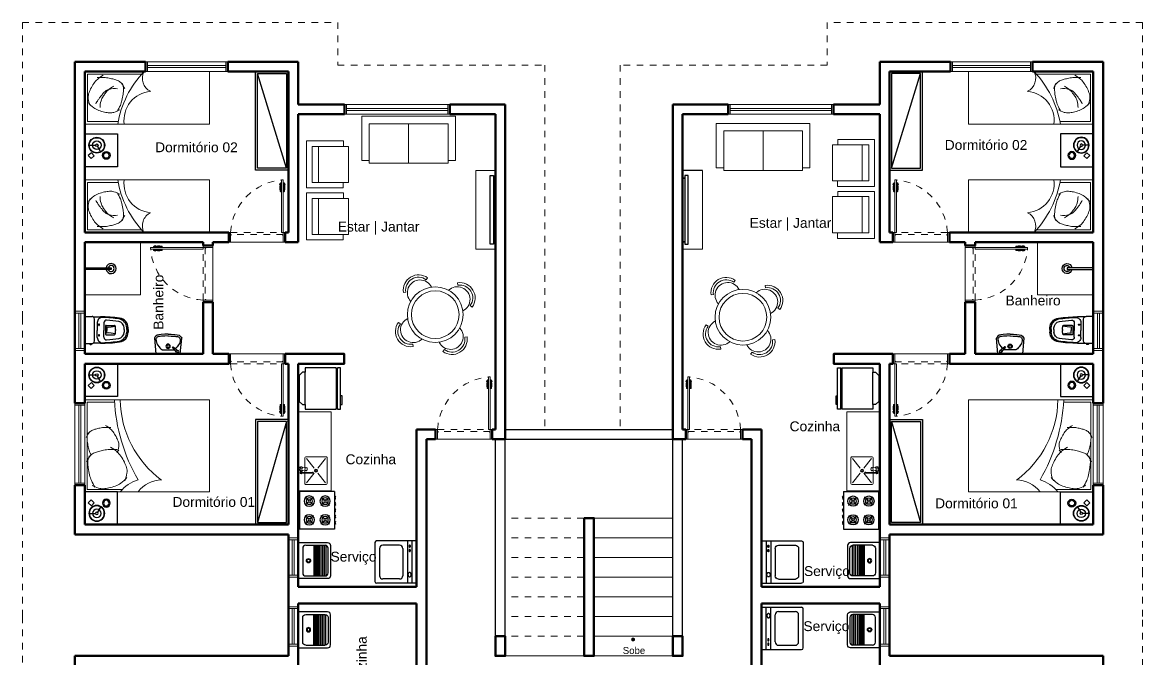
# Model space of a CAD drawing. Header units: inches. Extents: x 179598 to 179981, y 9195975 to 9196075.
# Drawn here: x 179743.31 to 179760.36, y 9196031.89 to 9196041.58 of the extents above; entities that cross this region are included whole.
import ezdxf

# ---------------------------------------------------------------- set-up
doc = ezdxf.new("R2010")
doc.units = ezdxf.units.IN
doc.header["$LTSCALE"] = 0.05
doc.header["$MEASUREMENT"] = 0
for name, pattern in [('CONTINU', [0]), ('DASHED2', [0.375, 0.25, -0.125]), ('HIDDEN', [0.375, 0.25, -0.125]), ('HIDDEN2', [0.1875, 0.125, -0.0625])]:
    doc.linetypes.add(name, pattern=pattern)
for name, color, linetype, lineweight in [('ESQUADRIA', 7, 'Continuous', 5), ('HACHURA', 7, 'Continuous', 0), ('PAREDE', 7, 'Continuous', 50), ('PISO', 7, 'Continuous', 5), ('PROJEÇÃO', 7, 'DASHED2', 0)]:
    doc.layers.add(name, color=color, linetype=linetype, lineweight=lineweight)
for name, color, linetype in [('LAYOUT', 7, 'CONTINU'), ('LAYOUT_A. MOLHADAS', 7, 'Continuous'), ('TEXTO', 250, 'Continuous')]:
    doc.layers.add(name, color=color, linetype=linetype)
doc.styles.add('R_60_1-100', font='swissl.ttf', dxfattribs={"height": 0.15})

# ---------------------------------------------------------------- blocks, each defined once
blk = doc.blocks.new('PORTA80_PB')
at = {"layer": 'ESQUADRIA'}
for p, q in [((0.004, 0.896), (0, 0.876)), ((0.008, 0.876), (0, 0.876)), ((0.011, 0.896), (0.004, 0.896)), ((0.02, 0.906), (0.013, 0.906)), ((0.02, 0.906), (0.02, 0.776)), ((0.03, 0.896), (0.02, 0.896)), ((0.03, 0.876), (0.02, 0.876)), ((0.055, 0.896), (0.065, 0.896)), ((0.055, 0.876), (0.065, 0.876)), ((0.065, 0.906), (0.065, 0.776)), ((0.065, 0.906), (0.073, 0.906)), ((0.074, 0.896), (0.081, 0.896)), ((0.077, 0.876), (0.085, 0.876)), ((0.081, 0.896), (0.085, 0.876)), ((0.83, 0), (0.03, 0))]:
    blk.add_line(p, q, dxfattribs=at)
for points in [[(0.03, 0.15), (0.055, 0.15), (0.055, 0.95), (0.03, 0.95)], [(0, 0), (0.03, 0), (0.03, 0.15), (0, 0.15)], [(0.04, 0.11), (0.03, 0.11), (0.03, 0.12), (0.04, 0.12)], [(0.82, 0.12), (0.83, 0.12), (0.83, 0.11), (0.82, 0.11)], [(0.83, 0), (0.86, 0), (0.86, 0.15), (0.83, 0.15)]]:
    blk.add_lwpolyline(points, close=True, dxfattribs=at)
at = {"layer": 'ESQUADRIA', "linetype": 'HIDDEN2'}
blk.add_lwpolyline([(0.03, 0.12), (0.83, 0.12), (0.83, 0.15), (0.03, 0.15)], close=True, dxfattribs=at)
at = {"layer": 'ESQUADRIA'}
for centre, radius, start, end in [((0.433, 0.826), 0.428, 169.2602, 186.6551), ((-0.348, 0.826), 0.428, 353.3449, 10.7398), ((0.014, 0.777), 0.00614, 187.1872, 352.0859), ((0.071, 0.777), 0.00614, 187.9141, 352.8128)]:
    blk.add_arc(centre, radius, start, end, dxfattribs=at)
at = {"layer": 'ESQUADRIA', "linetype": 'HIDDEN', "ltscale": 0.4}
blk.add_arc((-0.015, 0.105), 0.847, 3.0716, 86.9284, dxfattribs=at)
blk = doc.blocks.new('A$C44EB09CF')
at = {"layer": 'ESQUADRIA'}
for points in [[(0, 0), (0.03, 0), (0.03, 0.15), (0, 0.15)], [(0.57, 0), (0.03, 0), (0.03, 0.15), (0.57, 0.15)], [(0.03, 0.058), (0.57, 0.058), (0.57, 0.088), (0.03, 0.088)], [(0.57, 0), (0.6, 0), (0.6, 0.15), (0.57, 0.15)]]:
    blk.add_lwpolyline(points, close=True, dxfattribs=at)
blk = doc.blocks.new('maquina_lavar')
at = {"layer": 'LAYOUT_A. MOLHADAS'}
for p, q in [((0, 0.297), (0, -0.297)), ((0.635, 0.323), (0.025, 0.323)), ((0.07, 0.207), (0.07, -0.208)), ((0.375, 0.257), (0.12, 0.257)), ((0.425, 0.207), (0.425, -0.208)), ((0.495, 0.323), (0.495, -0.323)), ((0.565, 0.323), (0.565, -0.323)), ((0.635, 0.323), (0.635, -0.323)), ((0.635, -0.323), (0.025, -0.323)), ((0.375, -0.258), (0.12, -0.258))]:
    blk.add_line(p, q, dxfattribs=at)
for points in [[(0.531, 0.258, 0.158104), (0.528, 0.256, 0.106506), (0.524, 0.253, 0.071806), (0.522, 0.247, 0.05817), (0.521, 0.241, 0.05817), (0.522, 0.234, 0.071806), (0.524, 0.229, 0.106506), (0.528, 0.225, 0.158104), (0.531, 0.224, 0.158104), (0.534, 0.225, 0.106506), (0.538, 0.229, 0.071806), (0.54, 0.234, 0.05817), (0.541, 0.241, 0.05817), (0.54, 0.247, 0.071806), (0.538, 0.253, 0.106506), (0.534, 0.256, 0.158104)], [(0.531, 0.192, 0.158104), (0.528, 0.191, 0.106506), (0.524, 0.187, 0.071806), (0.522, 0.182, 0.05817), (0.521, 0.175, 0.05817), (0.522, 0.168, 0.071806), (0.524, 0.163, 0.106506), (0.528, 0.159, 0.158104), (0.531, 0.158, 0.158104), (0.534, 0.159, 0.106506), (0.538, 0.163, 0.071806), (0.54, 0.168, 0.05817), (0.541, 0.175, 0.05817), (0.54, 0.182, 0.071806), (0.538, 0.187, 0.106506), (0.534, 0.191, 0.158104)], [(0.529, -0.159, 0.132138), (0.52, -0.161, 0.106661), (0.512, -0.169, 0.083339), (0.506, -0.179, 0.072039), (0.504, -0.193, 0.072039), (0.506, -0.206, 0.083339), (0.512, -0.217, 0.106661), (0.52, -0.224, 0.132138), (0.529, -0.227, 0.132138), (0.538, -0.224, 0.106661), (0.546, -0.217, 0.083339), (0.551, -0.206, 0.072039), (0.553, -0.193, 0.072039), (0.551, -0.179, 0.083339), (0.546, -0.169, 0.106661), (0.538, -0.161, 0.132138)]]:
    blk.add_lwpolyline(points, format="xyb", close=True, dxfattribs=at)
for centre, radius, start, end in [((0.025, 0.297), 0.025, 90, 180), ((0.12, 0.207), 0.05, 90, 180), ((0.375, 0.207), 0.05, 0, 90), ((0.025, -0.297), 0.025, 180, 270), ((0.12, -0.208), 0.05, 180, 270), ((0.375, -0.208), 0.05, 270, 0)]:
    blk.add_arc(centre, radius, start, end, dxfattribs=at)
blk = doc.blocks.new('A$C12630BB8')
for p, q in [((0.041, 0.112), (0.041, 0.41)), ((0.464, 0.455), (0.086, 0.455)), ((0.509, 0.112), (0.509, 0.41)), ((0.086, 0.067), (0.464, 0.067))]:
    blk.add_line(p, q)
blk.add_lwpolyline([(0, 0), (0, 0.446, -0.414214), (0.045, 0.49), (0.505, 0.49, -0.414214), (0.55, 0.446), (0.55, 0)], format="xyb", close=True)
for points in [[(0.041, 0.394), (0.509, 0.394)], [(0.041, 0.367), (0.509, 0.367)], [(0.042, 0.42), (0.508, 0.42)], [(0.041, 0.341), (0.509, 0.341)], [(0.041, 0.315), (0.509, 0.315)], [(0.041, 0.301), (0.509, 0.301)], [(0.041, 0.288), (0.509, 0.288)], [(0.041, 0.275), (0.509, 0.275)], [(0.041, 0.262), (0.509, 0.262)], [(0.041, 0.248), (0.509, 0.248)], [(0.041, 0.235), (0.509, 0.235)]]:
    blk.add_lwpolyline(points)
for radius in [0.0325, 0.0226]:
    blk.add_circle((0.277, 0.155), radius)
for centre, start, end in [((0.086, 0.41), 90, 180), ((0.464, 0.41), 0, 90), ((0.086, 0.112), 180, 270), ((0.464, 0.112), 270, 0)]:
    blk.add_arc(centre, 0.0446, start, end)
blk = doc.blocks.new('A$C7E1C57F4')
at = {"layer": 'LAYOUT_A. MOLHADAS'}
for p, q in [((0.067, 0.562), (0, 0.562)), ((0, 0.562), (0, 0.09)), ((0.117, 0.652), (0.067, 0.602)), ((0.067, 0.602), (0.067, 0.562)), ((0.067, 0.562), (0.562, 0.562)), ((0.512, 0.652), (0.117, 0.652)), ((0.562, 0.602), (0.512, 0.652)), ((0.562, 0.562), (0.562, 0.602)), ((0.63, 0.562), (0.562, 0.562)), ((0.63, 0.09), (0.63, 0.562)), ((0, 0.09), (0.01, 0.09)), ((0.01, 0.07), (0, 0.07)), ((0, 0.07), (0, 0.022)), ((0, 0.022), (0.067, 0.022)), ((0.62, 0.09), (0.01, 0.09)), ((0.01, 0.09), (0.01, 0.07)), ((0.01, 0.07), (0.62, 0.07)), ((0.067, 0.022), (0.202, 0.022)), ((0.067, 0.022), (0.067, 0)), ((0.202, 0), (0.202, 0.022)), ((0.202, 0.022), (0.63, 0.022)), ((0.62, 0.07), (0.62, 0.09)), ((0.62, 0.09), (0.63, 0.09)), ((0.63, 0.07), (0.62, 0.07)), ((0.63, 0.022), (0.63, 0.07)), ((0.067, 0), (0.202, 0))]:
    blk.add_line(p, q, dxfattribs=at)
blk = doc.blocks.new('A$C4DAD441B')
at = {"layer": 'LAYOUT_A. MOLHADAS', "lineweight": 0}
for p, q in [((0, 0.408), (0, 0.017)), ((0.323, 0.425), (0.017, 0.425)), ((0.142, 0.249), (0.025, 0.4)), ((0.314, 0.4), (0.198, 0.249)), ((0.34, 0.249), (0.34, 0.408)), ((0.142, 0.176), (0.026, 0.026)), ((0.315, 0.026), (0.198, 0.176)), ((0.22, 0.249), (0.226, 0.249)), ((0.22, 0.239), (0.226, 0.239)), ((0.226, 0.249), (0.384, 0.249)), ((0.384, 0.239), (0.226, 0.239)), ((0.32, 0.214), (0.369, 0.21)), ((0.34, 0.213), (0.34, 0.239)), ((0.375, 0.209), (0.369, 0.21)), ((0.375, 0.209), (0.379, 0.208)), ((0.379, 0.171), (0.375, 0.169)), ((0.379, 0.208), (0.382, 0.203)), ((0.382, 0.175), (0.379, 0.171)), ((0.389, 0.173), (0.38, 0.173)), ((0.382, 0.203), (0.384, 0.197)), ((0.384, 0.181), (0.382, 0.175)), ((0.397, 0.249), (0.384, 0.249)), ((0.397, 0.239), (0.384, 0.239)), ((0.384, 0.197), (0.385, 0.189)), ((0.385, 0.189), (0.384, 0.181)), ((0.388, 0.223), (0.388, 0.233)), ((0.388, 0.216), (0.388, 0.223)), ((0.408, 0.235), (0.408, 0.223)), ((0.408, 0.223), (0.408, 0.205)), ((0.017, 0), (0.323, 0)), ((0.369, 0.169), (0.32, 0.164)), ((0.34, 0.017), (0.34, 0.166)), ((0.375, 0.169), (0.369, 0.169))]:
    blk.add_line(p, q, dxfattribs=at)
for radius in [0.0226, 0.0138]:
    blk.add_circle((0.17, 0.213), radius, dxfattribs=at)
for centre, radius, start, end in [((0.017, 0.408), 0.017, 90.0067, 180.0067), ((0.323, 0.408), 0.017, 0.0067, 90.0067), ((0.22, 0.244), 0.00738, 42.6626, 317.3508), ((0.22, 0.244), 0.005, 90.0003, 270.0132), ((0.342, 0.189), 0.039, 155.088, 204.9254), ((0.32, 0.199), 0.015, 89.8495, 153.0039), ((0.32, 0.18), 0.0153, 205.4951, 268.5266), ((0.32, 0.198), 0.0164, 29.8647, 88.6279), ((0.319, 0.181), 0.0173, 283.1322, 329.3413), ((0.303, 0.19), 0.035, 331.0895, 27.8828), ((0.397, 0.189), 0.0349, 105.5441, 144.0055), ((0.397, 0.189), 0.0349, 216.1772, 72.2635), ((0.378, 0.216), 0.01, 282.8352, 0.0067), ((0.397, 0.244), 0.0145, 317.2061, 159.8457), ((0.397, 0.244), 0.0145, 200.1677, 229.8474), ((0.397, 0.244), 0.0145, 229.8474, 317.2061), ((0.397, 0.189), 0.0189, 242.7435, 55.7443), ((0.397, 0.244), 0.005, 270.0105, 90.003), ((0.017, 0.017), 0.017, 180.0067, 270.0067), ((0.323, 0.017), 0.017, 270.0067, 0.0067)]:
    blk.add_arc(centre, radius, start, end, dxfattribs=at)
blk = doc.blocks.new('A$C4ABB454C')
at = {"layer": 'LAYOUT_A. MOLHADAS', "lineweight": 0}
blk.add_lwpolyline([(0.55, 1.2), (0.05, 1.2), (0.05, 0), (0.55, 0)], close=True, dxfattribs=at)
at = {"layer": 'PISO', "color": 1}
blk.add_blockref('A$C4DAD441B', (0.111, 0.682), dxfattribs=at)
blk = doc.blocks.new('A$C73877B83')
at = {"layer": 'LAYOUT'}
for p, q in [((0.275, 0.243), (0.187, 0.192)), ((0.171, 0.063), (0.171, 0.165))]:
    blk.add_line(p, q, dxfattribs=at)
for points in [[(0.5, 0), (0, 0), (0, 0.5), (0.5, 0.5)], [(0.286, 0.1), (0.33, 0.053), (0.375, 0.096), (0.331, 0.143)]]:
    blk.add_lwpolyline(points, close=True, dxfattribs=at)
for centre, radius in [((0.327, 0.327), 0.059), ((0.327, 0.327), 0.043), ((0.171, 0.183), 0.12), ((0.171, 0.183), 0.114), ((0.171, 0.183), 0.0646), ((0.171, 0.183), 0.0184)]:
    blk.add_circle(centre, radius, dxfattribs=at)
blk = doc.blocks.new('A$C39A72CA2')
at = {"layer": 'ESQUADRIA'}
for points in [[(0, 0), (0.03, 0), (0.03, 0.15), (0, 0.15)], [(1.22, 0), (0.03, 0), (0.03, 0.15), (1.22, 0.15)], [(0.03, 0.058), (1.22, 0.058), (1.22, 0.088), (0.03, 0.088)], [(1.22, 0), (1.25, 0), (1.25, 0.15), (1.22, 0.15)]]:
    blk.add_lwpolyline(points, close=True, dxfattribs=at)
blk = doc.blocks.new('A$C786F5E89')
at = {"layer": 'LAYOUT', "lineweight": 20}
for p, q in [((0.04, 1.86), (0.04, 1.032)), ((0.76, 1.86), (0.04, 1.86)), ((0.76, 1.393), (0.76, 1.86))]:
    blk.add_line(p, q, dxfattribs=at)
blk.add_lwpolyline([(0.8, 1.9), (0, 1.9), (0, 0), (0.8, 0)], close=True, dxfattribs=at)
for points in [[(0.056, 1.621, -0.050543), (0.118, 1.708, -0.064376), (0.181, 1.763, -0.03352), (0.264, 1.811, -0.039598), (0.339, 1.841, -0.109626), (0.414, 1.847, -0.0754), (0.518, 1.817)], [(0.092, 1.712, 0.034352), (0.089, 1.61, 0.04249), (0.1, 1.528, 0.015911), (0.117, 1.457, 0.020937), (0.135, 1.403, 0.121269), (0.173, 1.348, 0.080025), (0.259, 1.293)], [(0.261, 1.401, -0.103492), (0.27, 1.53, -0.14369), (0.32, 1.609, -0.007817), (0.364, 1.647, -0.010698), (0.398, 1.674, -0.020146), (0.437, 1.701, -0.015912), (0.489, 1.732)], [(0.473, 1.846, -0.057152), (0.551, 1.763, -0.075208), (0.591, 1.687, -0.030275), (0.617, 1.599, -0.036967), (0.628, 1.524, -0.089016), (0.621, 1.457, -0.061822), (0.582, 1.369)], [(0.222, 1.46, -0.040593), (0.263, 1.524, -0.055645), (0.3, 1.564, -0.015363), (0.335, 1.591, -0.01263), (0.378, 1.622, -0.082628), (0.447, 1.653, -0.061291), (0.547, 1.668)], [(0.609, 1.408, -0.033461), (0.514, 1.359, -0.04596), (0.44, 1.335, -0.01901), (0.342, 1.317, -0.025886), (0.269, 1.31, -0.088683), (0.213, 1.317, -0.020726), (0.178, 1.33)]]:
    blk.add_lwpolyline(points, format="xyb", dxfattribs=at)
for centre, radius, start, end in [((1.063, -0.127), 1.549, 99.7881, 133.342), ((0.741, 0.862), 0.442, 82.301, 175.0186), ((0.1, 0.8), 0.224, 26.5651, 116.5651)]:
    blk.add_arc(centre, radius, start, end, dxfattribs=at)
blk = doc.blocks.new('A$C161E2D06')
at = {"layer": 'LAYOUT'}
blk.add_line((0.03, 1.47), (0.47, 0.03), dxfattribs=at)
for points in [[(0, 1.5), (0.5, 1.5), (0.5, 0), (0, 0)], [(0.03, 1.47), (0.47, 1.47), (0.47, 0.03), (0.03, 0.03)]]:
    blk.add_lwpolyline(points, close=True, dxfattribs=at)
blk = doc.blocks.new('A$C732F4725')
at = {"layer": 'LAYOUT'}
blk.add_line((0.03, 1.57), (0.47, 0.03), dxfattribs=at)
for points in [[(0, 1.6), (0.5, 1.6), (0.5, 0), (0, 0)], [(0.03, 1.57), (0.47, 1.57), (0.47, 0.03), (0.03, 0.03)]]:
    blk.add_lwpolyline(points, close=True, dxfattribs=at)
blk = doc.blocks.new('camacasal1')
at = {"layer": 'LAYOUT', "lineweight": 20}
for p, q in [((0.1, 0), (0.1, 1.4)), ((0.1, 1.4), (2, 1.4)), ((2, 1.4), (2, 0)), ((1.548, 1.364), (1.964, 1.364)), ((1.964, 1.364), (1.964, 0.849)), ((1.964, 0.792), (1.964, 0.036)), ((2, 0), (0.1, 0)), ((1.964, 0.036), (1.429, 0.036))]:
    blk.add_line(p, q, dxfattribs=at)
for points in [[(1.685, 1.01, 0.050543), (1.608, 0.954, 0.064376), (1.558, 0.898, 0.03352), (1.515, 0.823, 0.039598), (1.487, 0.755, 0.109626), (1.482, 0.688, 0.0754), (1.509, 0.594)], [(1.604, 0.978, -0.034352), (1.695, 0.98, -0.04249), (1.769, 0.971, -0.015911), (1.833, 0.955, -0.020937), (1.881, 0.939, -0.121269), (1.931, 0.905, -0.080025), (1.981, 0.828)], [(1.904, 0.561, 0.014129), (1.921, 0.598, 0.04596), (1.943, 0.664, 0.01901), (1.959, 0.753, 0.025886), (1.966, 0.819, 0.088683), (1.959, 0.869, 0.020726), (1.948, 0.9)], [(1.609, 0.681, 0.050543), (1.513, 0.613, 0.064376), (1.452, 0.543, 0.03352), (1.398, 0.451, 0.039598), (1.365, 0.368, 0.109626), (1.358, 0.285, 0.0754), (1.392, 0.169)], [(1.483, 0.634, 0.020037), (1.507, 0.608, 0.075208)], [(1.508, 0.642, -0.034352), (1.621, 0.645, -0.04249), (1.713, 0.634, -0.015911), (1.792, 0.614, -0.020937), (1.851, 0.595, -0.121269), (1.913, 0.552, -0.080025), (1.973, 0.457)], [(1.845, 0.068, 0.033461), (1.9, 0.174, 0.04596), (1.927, 0.256, 0.01901), (1.947, 0.365, 0.025886), (1.955, 0.446, 0.088683), (1.947, 0.508, 0.020726), (1.933, 0.546)], [(1.36, 0.218, 0.057152), (1.451, 0.132, 0.075208), (1.536, 0.087, 0.030275), (1.634, 0.059, 0.036967), (1.717, 0.047, 0.089016), (1.791, 0.055, 0.061822), (1.889, 0.098)]]:
    blk.add_lwpolyline(points, format="xyb", dxfattribs=at)
for centre, radius, start, end in [((-0.081, 1.423), 1.542, 306.2433, 359.1337), ((-1.191, 1.546), 2.745, 330.1604, 356.9589), ((0.83, -0.27), 0.45, 36.8699, 90), ((1.055, -0.315), 0.513, 37.875, 74.7449)]:
    blk.add_arc(centre, radius, start, end, dxfattribs=at)
blk = doc.blocks.new('JANELA 0.50')
at = {"layer": 'ESQUADRIA'}
for points in [[(0, 0), (0.03, 0), (0.03, 0.15), (0, 0.15)], [(0.57, 0), (0.03, 0), (0.03, 0.15), (0.57, 0.15)], [(0.03, 0.058), (0.57, 0.058), (0.57, 0.088), (0.03, 0.088)], [(0.57, 0), (0.6, 0), (0.6, 0.15), (0.57, 0.15)]]:
    blk.add_lwpolyline(points, close=True, dxfattribs=at)
blk = doc.blocks.new('A$C249D7A9F')
at = {"layer": 'LAYOUT_A. MOLHADAS'}
for p, q in [((0, 0.019), (0, 0.551)), ((0, 0.551), (0.573, 0.551)), ((0.573, 0.019), (0.573, 0.551)), ((0.134, 0.416), (0.084, 0.466)), ((0.134, 0.39), (0.084, 0.339)), ((0.211, 0.466), (0.16, 0.416)), ((0.211, 0.339), (0.16, 0.39)), ((0.419, 0.416), (0.368, 0.466)), ((0.419, 0.389), (0.368, 0.339)), ((0.496, 0.466), (0.445, 0.415)), ((0.496, 0.339), (0.445, 0.39)), ((0.134, 0.174), (0.086, 0.222)), ((0.213, 0.225), (0.161, 0.173)), ((0.419, 0.174), (0.368, 0.225)), ((0.496, 0.225), (0.445, 0.174)), ((0, 0.019), (0.573, 0.019)), ((0.068, 0.015), (0.068, 0.017)), ((0.068, 0.017), (0.121, 0.017)), ((0.068, 0.015), (0.121, 0.015)), ((0.085, 0.017), (0.085, 0.019)), ((0.135, 0.148), (0.086, 0.098)), ((0.105, 0.017), (0.105, 0.019)), ((0.121, 0.015), (0.121, 0.017)), ((0.213, 0.095), (0.16, 0.148)), ((0.165, 0.017), (0.218, 0.017)), ((0.165, 0.015), (0.165, 0.017)), ((0.165, 0.015), (0.218, 0.015)), ((0.181, 0.017), (0.181, 0.019)), ((0.201, 0.017), (0.201, 0.019)), ((0.218, 0.015), (0.218, 0.017)), ((0.261, 0.017), (0.314, 0.017)), ((0.261, 0.015), (0.261, 0.017)), ((0.261, 0.015), (0.314, 0.015)), ((0.278, 0.017), (0.278, 0.019)), ((0.298, 0.017), (0.298, 0.019)), ((0.314, 0.015), (0.314, 0.017)), ((0.357, 0.015), (0.357, 0.017)), ((0.357, 0.017), (0.41, 0.017)), ((0.357, 0.015), (0.41, 0.015)), ((0.419, 0.148), (0.368, 0.097)), ((0.374, 0.017), (0.374, 0.019)), ((0.394, 0.017), (0.394, 0.019)), ((0.41, 0.015), (0.41, 0.017)), ((0.496, 0.097), (0.445, 0.148)), ((0.452, 0.015), (0.452, 0.017)), ((0.452, 0.017), (0.504, 0.017)), ((0.452, 0.015), (0.504, 0.015)), ((0.468, 0.017), (0.468, 0.019)), ((0.488, 0.017), (0.488, 0.019)), ((0.504, 0.015), (0.504, 0.017))]:
    blk.add_line(p, q, dxfattribs=at)
for centre, radius in [((0.147, 0.403), 0.0783), ((0.147, 0.403), 0.0483), ((0.147, 0.403), 0.0183), ((0.432, 0.403), 0.0783), ((0.432, 0.403), 0.0483), ((0.432, 0.403), 0.0183), ((0.147, 0.162), 0.0783), ((0.147, 0.162), 0.0483), ((0.147, 0.162), 0.0183), ((0.432, 0.162), 0.0783), ((0.432, 0.162), 0.0483), ((0.432, 0.162), 0.0183)]:
    blk.add_circle(centre, radius, dxfattribs=at)
for centre, radius, start, end in [((0.095, 0.015), 0.0214, 179.7773, 222.1915), ((0.094, -0.009), 0.0182, 30.0718, 146.8642), ((0.095, 0.015), 0.0214, 314.7446, 0.2227), ((0.191, 0.015), 0.0214, 179.7773, 222.1915), ((0.191, -0.009), 0.0182, 30.0718, 146.8642), ((0.191, 0.015), 0.0214, 314.7446, 0.2227), ((0.288, 0.015), 0.0214, 179.7773, 222.1915), ((0.287, -0.009), 0.0182, 30.0718, 146.8642), ((0.288, 0.015), 0.0214, 314.7446, 0.2227), ((0.384, 0.015), 0.0214, 179.7773, 222.1915), ((0.383, -0.009), 0.0182, 30.0718, 146.8642), ((0.384, 0.015), 0.0214, 314.7446, 0.2227), ((0.478, 0.015), 0.0214, 179.7773, 222.1915), ((0.477, -0.009), 0.0182, 30.0718, 146.8642), ((0.478, 0.015), 0.0214, 314.7446, 0.2227)]:
    blk.add_arc(centre, radius, start, end, dxfattribs=at)
blk = doc.blocks.new('A$C71760755')
at = {"layer": 'LAYOUT', "lineweight": 20}
for p, q in [((0, 0.05), (0, 0.88)), ((0, 0.88), (1.76, 0.88)), ((1.76, 0.88), (1.76, 0.05)), ((0.14, 0), (0.14, 0.74)), ((0.14, 0.74), (1.62, 0.74)), ((0.88, 0.74), (0.88, 0)), ((1.62, 0.74), (1.62, 0)), ((0.14, 0.05), (0, 0.05)), ((1.62, 0.05), (1.76, 0.05)), ((0.14, 0), (1.62, 0))]:
    blk.add_line(p, q, dxfattribs=at)
blk = doc.blocks.new('A$C62A36329')
at = {"layer": 'LAYOUT', "lineweight": 20}
for p, q in [((0, 0.802), (0, 0.102)), ((0.899, 0.802), (0, 0.802)), ((0.1, 0.102), (0.1, 0.695)), ((0.1, 0.695), (0.789, 0.695)), ((0.789, 0.695), (0.789, 0.096)), ((0.899, 0.096), (0.899, 0.802)), ((0.1, 0.569), (0.789, 0.569)), ((0, 0.102), (0.1, 0.102)), ((0.1, 0), (0.1, 0.102)), ((0.789, 0), (0.1, 0)), ((0.789, 0.096), (0.789, 0)), ((0.789, 0.096), (0.899, 0.096))]:
    blk.add_line(p, q, dxfattribs=at)
blk = doc.blocks.new('01lavl91')
at = {"layer": 'LAYOUT_A. MOLHADAS', "linetype": 'Continuous'}
for p, q in [((-0.085, -0.069), (0.086, -0.069)), ((0.125, -0.036), (0.064, -0.107)), ((0.064, -0.107), (0.075, -0.114)), ((0.075, -0.114), (0.15, -0.057))]:
    blk.add_line(p, q, dxfattribs=at)
for points in [[(-0.2, -0.239), (-0.18, -0.009), (0.18, -0.009), (0.2, -0.239)], [(-0.177, -0.228), (-0.176, -0.201), (-0.165, -0.161), (-0.153, -0.141), (-0.132, -0.112), (-0.119, -0.099), (-0.106, -0.086), (-0.093, -0.074), (-0.085, -0.069)], [(0.094, -0.074), (0.086, -0.069)], [(0.178, -0.228), (0.176, -0.201), (0.166, -0.161), (0.153, -0.141), (0.132, -0.112), (0.119, -0.099), (0.109, -0.088)], [(0, -0.299), (-0.048, -0.298), (-0.099, -0.294), (-0.134, -0.29), (-0.161, -0.282), (-0.179, -0.271), (-0.191, -0.256), (-0.2, -0.239)], [(0.002, -0.274), (-0.046, -0.272), (-0.098, -0.269), (-0.114, -0.267), (-0.129, -0.265), (-0.138, -0.263), (-0.151, -0.259), (-0.159, -0.255), (-0.163, -0.252), (-0.165, -0.25), (-0.17, -0.242), (-0.174, -0.237), (-0.177, -0.228)], [(-0.002, -0.274), (0.047, -0.272), (0.098, -0.269), (0.115, -0.267), (0.13, -0.265), (0.139, -0.263), (0.152, -0.259), (0.159, -0.255), (0.164, -0.252), (0.165, -0.25), (0.171, -0.242), (0.174, -0.237), (0.178, -0.228)], [(0, -0.299), (0.048, -0.298), (0.1, -0.294), (0.135, -0.29), (0.162, -0.282), (0.18, -0.271), (0.192, -0.256), (0.2, -0.239)]]:
    blk.add_lwpolyline(points, dxfattribs=at)
for centre, radius in [((0.001, -0.122), 0.0316), ((0.001, -0.122), 0.02), ((0.14, -0.044), 0.0164)]:
    blk.add_circle(centre, radius, dxfattribs=at)
blk = doc.blocks.new('chuve')
at = {"layer": 'LAYOUT_A. MOLHADAS', "ltscale": 0.05}
for p, q in [((0, 0.026), (0.399, 0.026)), ((0.399, 0), (0, 0)), ((0.399, 0.026), (0.399, 0))]:
    blk.add_line(p, q, dxfattribs=at)
for radius, start, end in [(0.076, 189.9358, 170.0642), (0.0459, 196.6015, 163.3985)]:
    blk.add_arc((0.399, 0.013), radius, start, end, dxfattribs=at)
blk = doc.blocks.new('VASOSAN2')
at = {"layer": 'LAYOUT_A. MOLHADAS'}
for p, q in [((-0.213, 0), (0.173, 0)), ((-0.013, 0), (0.013, 0)), ((-0.239, -0.08), (-0.239, -0.099)), ((-0.234, -0.104), (-0.234, -0.075)), ((-0.225, -0.075), (-0.234, -0.075)), ((-0.225, -0.104), (-0.234, -0.104)), ((-0.225, -0.012), (-0.225, -0.075)), ((-0.225, -0.075), (-0.225, -0.104)), ((-0.225, -0.104), (-0.225, -0.11)), ((-0.22, -0.239), (-0.22, -0.129)), ((-0.185, -0.15), (0.145, -0.15)), ((0.18, -0.129), (0.18, -0.239)), ((0.185, -0.012), (0.185, -0.11)), ((-0.134, -0.19), (-0.028, -0.19)), ((-0.131, -0.29), (-0.028, -0.29)), ((-0.091, -0.323), (-0.091, -0.452)), ((0.043, -0.313), (-0.084, -0.313)), ((-0.067, -0.335), (-0.028, -0.335)), ((-0.013, -0.19), (-0.028, -0.19)), ((-0.013, -0.29), (-0.028, -0.29)), ((-0.013, -0.335), (-0.028, -0.335)), ((0.093, -0.19), (-0.013, -0.19)), ((0.091, -0.29), (-0.013, -0.29)), ((0.027, -0.335), (-0.013, -0.335)), ((0.051, -0.323), (0.051, -0.452)), ((-0.013, -0.469), (-0.028, -0.469)), ((-0.028, -0.6), (-0.053, -0.6)), ((-0.028, -0.64), (-0.053, -0.64)), ((-0.028, -0.66), (-0.053, -0.66)), ((-0.013, -0.6), (-0.028, -0.6)), ((-0.013, -0.64), (-0.028, -0.64)), ((-0.013, -0.66), (-0.028, -0.66)), ((-0.013, -0.6), (0.013, -0.6)), ((-0.013, -0.64), (0.013, -0.64)), ((-0.013, -0.66), (0.013, -0.66))]:
    blk.add_line(p, q, dxfattribs=at)
for centre, radius, start, end in [((-0.234, -0.08), 0.005, 90, 180), ((-0.234, -0.099), 0.005, 180, 270), ((-0.213, -0.012), 0.012, 90, 180), ((-0.185, -0.11), 0.04, 180, 208.955), ((-0.185, -0.11), 0.04, 208.955, 270), ((0.145, -0.11), 0.04, 270, 331.045), ((0.173, -0.012), 0.012, 0, 90), ((0.145, -0.11), 0.04, 331.045, 0), ((2.049, -0.239), 2.269, 180, 187.3437), ((-0.134, -0.27), 0.08, 90, 181.8557), ((1.802, -0.207), 2.016, 181.8557, 189.0498), ((-0.131, -0.33), 0.04, 90, 183.6333), ((1.802, -0.207), 1.976, 183.6333, 189.0498), ((-0.103, -0.217), 0.00838, 127.3654, 151.5225), ((-0.105, -0.216), 0.00607, 151.5225, 180), ((-0.105, -0.216), 0.00607, 180, 208.4775), ((-0.103, -0.215), 0.00838, 208.4775, 232.6346), ((-0.102, -0.218), 0.0106, 107.5518, 127.3654), ((-0.102, -0.213), 0.0106, 232.6346, 252.4482), ((-0.101, -0.221), 0.0134, 90, 107.5518), ((-0.101, -0.21), 0.0134, 252.4482, 270), ((-0.101, -0.221), 0.0134, 72.4482, 90), ((-0.101, -0.21), 0.0134, 270, 287.5518), ((-0.1, -0.218), 0.0106, 52.6346, 72.4482), ((-0.1, -0.213), 0.0106, 287.5518, 307.3654), ((-0.099, -0.217), 0.00838, 28.4775, 52.6346), ((-0.099, -0.215), 0.00838, 307.3654, 331.5225), ((-0.097, -0.216), 0.00607, 360, 28.4775), ((-0.097, -0.216), 0.00607, 331.5225, 0), ((-0.081, -0.323), 0.01, 105.8312, 180), ((-0.377, -0.37), 0.312, 342.6846, 6.4627), ((0.337, -0.37), 0.312, 173.5373, 197.3154), ((0.041, -0.323), 0.01, 0, 74.1688), ((0.059, -0.217), 0.00838, 127.3654, 151.5225), ((0.057, -0.216), 0.00607, 151.5225, 180), ((0.057, -0.216), 0.00607, 180, 208.4775), ((0.059, -0.215), 0.00838, 208.4775, 232.6346), ((0.06, -0.218), 0.0106, 107.5518, 127.3654), ((0.06, -0.213), 0.0106, 232.6346, 252.4482), ((0.061, -0.221), 0.0134, 90, 107.5518), ((0.061, -0.21), 0.0134, 252.4482, 270), ((0.061, -0.221), 0.0134, 72.4482, 90), ((0.061, -0.21), 0.0134, 270, 287.5518), ((0.062, -0.218), 0.0106, 52.6346, 72.4482), ((0.062, -0.213), 0.0106, 287.5518, 307.3654), ((0.063, -0.217), 0.00838, 28.4775, 52.6346), ((0.063, -0.215), 0.00838, 307.3654, 331.5225), ((0.065, -0.216), 0.00607, 360, 28.4775), ((0.065, -0.216), 0.00607, 331.5225, 0), ((0.091, -0.33), 0.04, 356.3667, 90), ((0.093, -0.27), 0.08, 358.1443, 90), ((-1.842, -0.207), 1.976, 350.9502, 356.3667), ((-1.842, -0.207), 2.016, 350.9502, 358.1443), ((-2.089, -0.239), 2.269, 352.6563, 0), ((-0.081, -0.452), 0.01, 180, 251.4779), ((-0.036, -0.319), 0.15, 251.4779, 273.3381), ((-0.004, -0.319), 0.15, 266.6619, 288.5221), ((0.041, -0.452), 0.01, 288.5221, 0), ((-0.053, -0.51), 0.15, 187.3437, 270), ((-0.047, -0.494), 0.146, 191.9873, 267.6502), ((-0.047, -0.494), 0.106, 191.9873, 267.6502), ((0.007, -0.494), 0.106, 272.3498, 348.0127), ((0.007, -0.494), 0.146, 272.3498, 348.0127), ((0.013, -0.51), 0.15, 270, 352.6563)]:
    blk.add_arc(centre, radius, start, end, dxfattribs=at)
blk = doc.blocks.new('A$C4C83112E')
at = {"layer": 'ESQUADRIA'}
for points in [[(0.03, 0), (0, 0), (0, 0.15), (0.03, 0.15)], [(0.03, 0), (1.57, 0), (1.57, 0.15), (0.03, 0.15)], [(1.57, 0.058), (0.03, 0.058), (0.03, 0.088), (1.57, 0.088)], [(1.6, 0), (1.57, 0), (1.57, 0.15), (1.6, 0.15)]]:
    blk.add_lwpolyline(points, close=True, dxfattribs=at)
blk = doc.blocks.new('A$C7D722421')
at = {"layer": 'LAYOUT', "lineweight": 20}
for points in [[(0.898, 1.214), (0.865, 1.199, 0.666667), (0.502, 1.192), (0.468, 1.205, -0.666667)], [(0.138, 0.865), (0.123, 0.898, 0.666667), (0.131, 0.468), (0.145, 0.502, -0.666667)], [(1.199, 0.472), (1.214, 0.439, 0.666667), (1.205, 0.869), (1.192, 0.835, -0.666667)], [(0.472, 0.138), (0.439, 0.123, 0.666667), (0.869, 0.131), (0.835, 0.145, -0.666667)]]:
    blk.add_lwpolyline(points, format="xyb", close=True, dxfattribs=at)
for radius in [0.424, 0.363]:
    blk.add_circle((0.668, 0.668), radius, dxfattribs=at)
for centre, start, end in [((0.686, 1.075), 349.0254, 186.09), ((0.262, 0.686), 79.0254, 276.09), ((1.075, 0.651), 259.0254, 96.09), ((0.651, 0.262), 169.0254, 6.09)]:
    blk.add_arc(centre, 0.194, start, end, dxfattribs=at)
blk = doc.blocks.new('A$C706E4DCE')
at = {"layer": 'LAYOUT'}
for p, q in [((0, 0), (0, 0.05)), ((0, 0.05), (1.046, 0.05)), ((1.046, 0), (0, 0)), ((0.046, 0.073), (0.03, 0.05)), ((0.067, 0.082), (0.979, 0.082)), ((1, 0.073), (1.016, 0.05)), ((1.046, 0.05), (1.046, 0))]:
    blk.add_line(p, q, dxfattribs=at)
for centre, start, end in [((0.067, 0.052), 90, 135), ((0.979, 0.052), 45, 90)]:
    blk.add_arc(centre, 0.03, start, end, dxfattribs=at)

msp = doc.modelspace()

# ---------------------------------------------------------------- hatches: boundary and pattern name
at = {"layer": 'HACHURA'}
h = msp.add_hatch(color=256, dxfattribs=at)
h.dxf.hatch_style = 1
edge = h.paths.add_edge_path()
edge.add_arc((179752.603, 9196032.179), 0.03, 0, 360)

# ---------------------------------------------------------------- linework, layer by layer
at = {"layer": 'LAYOUT', "lineweight": 20}
for p, q in [((179750.207, 9196039.325), (179750.207, 9196038.125)), ((179750.507, 9196039.325), (179750.207, 9196039.325)), ((179753.657, 9196039.325), (179753.657, 9196038.125)), ((179750.507, 9196038.125), (179750.207, 9196038.125)), ((179753.357, 9196038.125), (179753.657, 9196038.125))]:
    msp.add_line(p, q, dxfattribs=at)
at = {"layer": 'LAYOUT'}
msp.add_line((179753.657, 9196039.325), (179753.357, 9196039.325), dxfattribs=at)
at = {"layer": 'PAREDE'}
for p, q in [((179744.107, 9196040.979), (179744.107, 9196038.229)), ((179744.107, 9196040.979), (179745.182, 9196040.979)), ((179745.182, 9196040.979), (179745.182, 9196040.829)), ((179746.432, 9196040.979), (179747.507, 9196040.979)), ((179746.432, 9196040.979), (179746.432, 9196040.829)), ((179747.507, 9196040.979), (179747.507, 9196040.329)), ((179756.357, 9196040.979), (179756.357, 9196040.329)), ((179757.432, 9196040.979), (179756.357, 9196040.979)), ((179757.432, 9196040.979), (179757.432, 9196040.829)), ((179759.757, 9196040.979), (179758.682, 9196040.979)), ((179758.682, 9196040.979), (179758.682, 9196040.829)), ((179759.757, 9196040.979), (179759.757, 9196038.229)), ((179744.257, 9196040.829), (179744.257, 9196038.379)), ((179744.257, 9196040.829), (179745.182, 9196040.829)), ((179746.432, 9196040.829), (179747.357, 9196040.829)), ((179747.357, 9196040.829), (179747.357, 9196038.379)), ((179756.507, 9196040.829), (179756.507, 9196038.379)), ((179757.432, 9196040.829), (179756.507, 9196040.829)), ((179759.607, 9196040.829), (179758.682, 9196040.829)), ((179759.607, 9196040.829), (179759.607, 9196038.379)), ((179748.212, 9196040.329), (179747.507, 9196040.329)), ((179748.212, 9196040.329), (179748.212, 9196040.179)), ((179750.657, 9196040.329), (179749.812, 9196040.329)), ((179749.812, 9196040.329), (179749.812, 9196040.179)), ((179750.657, 9196040.329), (179750.657, 9196035.229)), ((179753.207, 9196040.329), (179753.207, 9196035.229)), ((179753.207, 9196040.329), (179754.052, 9196040.329)), ((179754.052, 9196040.329), (179754.052, 9196040.179)), ((179755.652, 9196040.329), (179756.357, 9196040.329)), ((179755.652, 9196040.329), (179755.652, 9196040.179)), ((179747.507, 9196040.179), (179747.507, 9196038.229)), ((179748.212, 9196040.179), (179747.507, 9196040.179)), ((179750.507, 9196040.179), (179749.812, 9196040.179)), ((179750.507, 9196040.179), (179750.507, 9196035.379)), ((179753.357, 9196040.179), (179753.357, 9196035.379)), ((179753.357, 9196040.179), (179754.052, 9196040.179)), ((179755.652, 9196040.179), (179756.357, 9196040.179)), ((179756.357, 9196040.179), (179756.357, 9196038.229)), ((179744.107, 9196038.229), (179744.107, 9196036.529)), ((179744.257, 9196038.379), (179746.447, 9196038.379)), ((179744.257, 9196038.229), (179744.257, 9196036.529)), ((179744.257, 9196038.229), (179746.057, 9196038.229)), ((179746.057, 9196038.229), (179746.057, 9196038.179)), ((179746.207, 9196038.229), (179746.207, 9196038.179)), ((179746.207, 9196038.229), (179746.447, 9196038.229)), ((179746.447, 9196038.379), (179746.447, 9196038.229)), ((179747.307, 9196038.379), (179747.307, 9196038.229)), ((179747.307, 9196038.379), (179747.357, 9196038.379)), ((179747.307, 9196038.229), (179747.507, 9196038.229)), ((179756.557, 9196038.229), (179756.357, 9196038.229)), ((179756.557, 9196038.379), (179756.507, 9196038.379)), ((179756.557, 9196038.379), (179756.557, 9196038.229)), ((179757.417, 9196038.379), (179757.417, 9196038.229)), ((179759.607, 9196038.379), (179757.417, 9196038.379)), ((179757.657, 9196038.229), (179757.417, 9196038.229)), ((179757.657, 9196038.229), (179757.657, 9196038.179)), ((179757.807, 9196038.229), (179757.807, 9196038.179)), ((179759.607, 9196038.229), (179757.807, 9196038.229)), ((179759.607, 9196038.229), (179759.607, 9196036.529)), ((179759.757, 9196038.229), (179759.757, 9196036.529)), ((179746.057, 9196038.179), (179746.207, 9196038.179)), ((179757.807, 9196038.179), (179757.657, 9196038.179)), ((179746.057, 9196037.319), (179746.057, 9196036.529)), ((179746.057, 9196037.319), (179746.207, 9196037.319)), ((179746.207, 9196037.319), (179746.207, 9196036.529)), ((179757.657, 9196037.319), (179757.657, 9196036.529)), ((179757.807, 9196037.319), (179757.657, 9196037.319)), ((179757.807, 9196037.319), (179757.807, 9196036.529)), ((179744.107, 9196036.529), (179744.107, 9196035.779)), ((179744.257, 9196036.529), (179746.057, 9196036.529)), ((179746.207, 9196036.529), (179746.447, 9196036.529)), ((179746.447, 9196036.529), (179746.447, 9196036.379)), ((179747.307, 9196036.529), (179747.307, 9196036.379)), ((179756.557, 9196036.529), (179756.557, 9196036.379)), ((179757.417, 9196036.529), (179757.417, 9196036.379)), ((179757.657, 9196036.529), (179757.417, 9196036.529)), ((179759.607, 9196036.529), (179757.807, 9196036.529)), ((179759.757, 9196036.529), (179759.757, 9196035.779)), ((179744.257, 9196036.379), (179744.257, 9196035.779)), ((179744.257, 9196036.379), (179746.447, 9196036.379)), ((179747.307, 9196036.379), (179747.357, 9196036.379)), ((179747.357, 9196036.379), (179747.357, 9196033.929)), ((179747.507, 9196036.379), (179747.507, 9196032.979)), ((179756.357, 9196036.379), (179756.357, 9196032.979)), ((179756.507, 9196036.379), (179756.507, 9196033.929)), ((179756.557, 9196036.379), (179756.507, 9196036.379)), ((179759.607, 9196036.379), (179757.417, 9196036.379)), ((179759.607, 9196036.379), (179759.607, 9196035.779)), ((179744.107, 9196035.779), (179744.257, 9196035.779)), ((179759.757, 9196035.779), (179759.607, 9196035.779)), ((179749.307, 9196035.379), (179749.307, 9196032.979)), ((179749.597, 9196035.379), (179749.307, 9196035.379)), ((179749.597, 9196035.379), (179749.597, 9196035.229)), ((179750.457, 9196035.379), (179750.457, 9196035.229)), ((179750.507, 9196035.379), (179750.457, 9196035.379)), ((179753.357, 9196035.379), (179753.407, 9196035.379)), ((179753.407, 9196035.379), (179753.407, 9196035.229)), ((179754.267, 9196035.379), (179754.557, 9196035.379)), ((179754.267, 9196035.379), (179754.267, 9196035.229)), ((179754.557, 9196035.379), (179754.557, 9196032.979)), ((179749.597, 9196035.229), (179749.457, 9196035.229)), ((179749.457, 9196030.479), (179749.457, 9196035.229)), ((179750.657, 9196035.229), (179750.457, 9196035.229)), ((179753.207, 9196035.229), (179753.407, 9196035.229)), ((179754.267, 9196035.229), (179754.407, 9196035.229)), ((179754.407, 9196030.479), (179754.407, 9196035.229)), ((179744.107, 9196034.529), (179744.107, 9196033.779)), ((179744.107, 9196034.529), (179744.257, 9196034.529)), ((179744.257, 9196034.529), (179744.257, 9196033.929)), ((179759.607, 9196034.529), (179759.607, 9196033.929)), ((179759.757, 9196034.529), (179759.607, 9196034.529)), ((179759.757, 9196034.529), (179759.757, 9196033.779)), ((179744.257, 9196033.929), (179747.357, 9196033.929)), ((179759.607, 9196033.929), (179756.507, 9196033.929)), ((179744.107, 9196033.779), (179747.357, 9196033.779)), ((179747.357, 9196031.929), (179747.357, 9196033.779)), ((179756.507, 9196033.779), (179756.507, 9196031.929)), ((179759.757, 9196033.779), (179756.507, 9196033.779)), ((179749.307, 9196032.979), (179747.507, 9196032.979)), ((179754.557, 9196032.979), (179756.357, 9196032.979)), ((179747.507, 9196029.329), (179747.507, 9196032.729)), ((179749.307, 9196032.729), (179747.507, 9196032.729)), ((179749.307, 9196030.329), (179749.307, 9196032.729)), ((179754.557, 9196030.329), (179754.557, 9196032.729)), ((179754.557, 9196032.729), (179756.357, 9196032.729)), ((179756.357, 9196029.329), (179756.357, 9196032.729)), ((179744.107, 9196031.179), (179744.107, 9196031.929)), ((179744.107, 9196031.929), (179747.357, 9196031.929)), ((179759.757, 9196031.929), (179756.507, 9196031.929)), ((179759.757, 9196031.179), (179759.757, 9196031.929))]:
    msp.add_line(p, q, dxfattribs=at)
at = {"layer": 'PAREDE', "lineweight": 30}
for p, q in [((179750.657, 9196035.379), (179753.207, 9196035.379)), ((179750.507, 9196032.029), (179750.507, 9196035.229)), ((179750.657, 9196035.229), (179753.207, 9196035.229)), ((179750.657, 9196032.029), (179750.657, 9196035.229)), ((179753.207, 9196032.029), (179753.207, 9196035.229)), ((179753.357, 9196032.029), (179753.357, 9196035.229)), ((179750.657, 9196031.929), (179750.507, 9196031.929)), ((179753.203, 9196031.929), (179753.353, 9196031.929))]:
    msp.add_line(p, q, dxfattribs=at)
at = {"layer": 'PAREDE'}
for points in [[(179747.507, 9196036.379), (179748.207, 9196036.379), (179748.207, 9196036.529), (179747.307, 9196036.529)], [(179756.357, 9196036.379), (179755.657, 9196036.379), (179755.657, 9196036.529), (179756.557, 9196036.529)]]:
    msp.add_lwpolyline(points, dxfattribs=at)
for points in [[(179751.857, 9196034.029), (179752.007, 9196034.029), (179752.007, 9196031.929), (179751.857, 9196031.929)], [(179750.507, 9196032.229), (179750.657, 9196032.229), (179750.657, 9196031.929), (179750.507, 9196031.929)], [(179753.207, 9196032.229), (179753.357, 9196032.229), (179753.357, 9196031.929), (179753.207, 9196031.929)]]:
    msp.add_lwpolyline(points, close=True, dxfattribs=at)
at = {"layer": 'PISO'}
for p, q in [((179745.107, 9196038.229), (179745.107, 9196037.429)), ((179758.757, 9196038.229), (179758.757, 9196037.429)), ((179745.107, 9196037.429), (179744.257, 9196037.429)), ((179758.757, 9196037.429), (179759.607, 9196037.429)), ((179753.207, 9196035.229), (179750.657, 9196035.229)), ((179750.657, 9196035.229), (179750.657, 9196032.029)), ((179753.207, 9196035.229), (179753.207, 9196032.029)), ((179751.857, 9196034.029), (179751.857, 9196031.929)), ((179753.203, 9196034.029), (179752.003, 9196034.029)), ((179752.007, 9196034.029), (179752.007, 9196031.929)), ((179753.203, 9196033.729), (179752.003, 9196033.729)), ((179753.203, 9196033.429), (179752.003, 9196033.429)), ((179753.203, 9196033.129), (179752.003, 9196033.129)), ((179753.203, 9196032.829), (179752.003, 9196032.829)), ((179753.203, 9196032.529), (179752.003, 9196032.529)), ((179753.203, 9196032.229), (179752.003, 9196032.229)), ((179753.203, 9196031.929), (179750.653, 9196031.929))]:
    msp.add_line(p, q, dxfattribs=at)
at = {"layer": 'PROJEÇÃO'}
for p, q in [((179751.853, 9196034.029), (179750.653, 9196034.029)), ((179751.853, 9196033.729), (179750.653, 9196033.729)), ((179751.853, 9196033.429), (179750.653, 9196033.429)), ((179751.853, 9196033.129), (179750.653, 9196033.129)), ((179751.853, 9196032.829), (179750.653, 9196032.829)), ((179751.853, 9196032.529), (179750.653, 9196032.529)), ((179751.853, 9196032.229), (179750.653, 9196032.229))]:
    msp.add_line(p, q, dxfattribs=at)
for points in [[(179751.257, 9196029.429), (179751.257, 9196024.129), (179743.307, 9196024.129), (179743.307, 9196028.029), (179743.307, 9196028.029), (179743.307, 9196028.629), (179743.307, 9196028.629), (179743.307, 9196032.529), (179743.307, 9196032.529), (179743.307, 9196033.179), (179743.307, 9196033.179), (179743.307, 9196037.079), (179743.307, 9196037.079), (179743.307, 9196037.679), (179743.307, 9196037.679), (179743.307, 9196041.579), (179748.107, 9196041.579), (179748.107, 9196040.929), (179751.257, 9196040.929), (179751.257, 9196035.379)], [(179752.407, 9196029.429), (179752.407, 9196024.129), (179760.357, 9196024.129), (179760.357, 9196028.029), (179760.357, 9196028.029), (179760.357, 9196028.579), (179760.357, 9196028.579), (179760.357, 9196032.529), (179760.357, 9196032.529), (179760.357, 9196033.179), (179760.357, 9196033.179), (179760.357, 9196037.079), (179760.357, 9196037.079), (179760.357, 9196037.679), (179760.357, 9196037.679), (179760.357, 9196041.579), (179755.557, 9196041.579), (179755.557, 9196040.929), (179752.407, 9196040.929), (179752.407, 9196035.379)]]:
    msp.add_lwpolyline(points, dxfattribs=at)

# ---------------------------------------------------------------- block references
at = {"layer": 'ESQUADRIA'}
for name, p, rotation in [('A$C39A72CA2', (179746.432, 9196040.979), 180), ('PORTA80_PB', (179757.657, 9196038.179), 270), ('JANELA 0.50', (179744.107, 9196037.179), 270), ('PORTA80_PB', (179747.307, 9196036.529), 180), ('A$C44EB09CF', (179747.357, 9196033.729), 270), ('A$C44EB09CF', (179747.357, 9196032.679), 270)]:
    msp.add_blockref(name, p, dxfattribs=dict(at, rotation=rotation))
at = {"layer": 'ESQUADRIA', "xscale": -1}
for name, p, rotation in [('A$C39A72CA2', (179757.432, 9196040.979), 180), ('PORTA80_PB', (179746.207, 9196038.179), 90), ('JANELA 0.50', (179759.757, 9196037.179), 90), ('PORTA80_PB', (179756.557, 9196036.529), 180), ('A$C39A72CA2', (179744.107, 9196034.529), 270), ('A$C39A72CA2', (179759.607, 9196034.529), 270), ('A$C44EB09CF', (179756.507, 9196033.729), 90), ('A$C44EB09CF', (179756.507, 9196032.679), 90)]:
    msp.add_blockref(name, p, dxfattribs=dict(at, rotation=rotation))
at = {"layer": 'ESQUADRIA'}
for name, p in [('A$C4C83112E', (179748.212, 9196040.179)), ('A$C4C83112E', (179754.052, 9196040.179)), ('PORTA80_PB', (179756.557, 9196038.229)), ('PORTA80_PB', (179753.407, 9196035.229))]:
    msp.add_blockref(name, p, dxfattribs=at)
at = {"layer": 'ESQUADRIA', "xscale": -1}
for p in [(179747.307, 9196038.229), (179750.457, 9196035.229)]:
    msp.add_blockref('PORTA80_PB', p, dxfattribs=at)
at = {"layer": 'LAYOUT', "lineweight": 20, "xscale": -1}
for name, p, rotation in [('A$C786F5E89', (179746.157, 9196040.829), 90), ('A$C73877B83', (179759.607, 9196039.879), 90), ('A$C7D722421', (179748.67, 9196037.336), 212.2138897506412), ('A$C7D722421', (179753.353, 9196037.297), 212.2138897506412), ('A$C73877B83', (179759.607, 9196036.379), 90), ('A$C73877B83', (179744.257, 9196033.929), 270)]:
    msp.add_blockref(name, p, dxfattribs=dict(at, rotation=rotation))
at = {"layer": 'LAYOUT'}
for name, p, rotation in [('A$C161E2D06', (179747.357, 9196040.829), 180), ('A$C706E4DCE', (179750.426, 9196039.248), 270)]:
    msp.add_blockref(name, p, dxfattribs=dict(at, rotation=rotation))
at = {"layer": 'LAYOUT', "xscale": -1}
for name, p, rotation in [('A$C161E2D06', (179756.507, 9196040.829), 180), ('A$C706E4DCE', (179753.439, 9196039.248), 90), ('A$C786F5E89', (179757.707, 9196038.379), 270)]:
    msp.add_blockref(name, p, dxfattribs=dict(at, rotation=rotation))
at = {"layer": 'LAYOUT', "lineweight": 20}
for name, p, rotation in [('A$C786F5E89', (179757.707, 9196040.829), 270), ('A$C73877B83', (179744.257, 9196039.879), 270), ('A$C786F5E89', (179746.157, 9196038.379), 90), ('A$C73877B83', (179744.257, 9196036.379), 270), ('A$C73877B83', (179759.607, 9196033.929), 90.00000000000001)]:
    msp.add_blockref(name, p, dxfattribs=dict(at, rotation=rotation))
at = {"layer": 'LAYOUT', "lineweight": 20, "yscale": 0.8108108108234876, "zscale": 0.8108108108234876}
for p, xscale in [((179748.473, 9196039.435), 0.8108108108234876), ((179755.295, 9196039.325), -0.8108108108234876)]:
    msp.add_blockref('A$C71760755', p, dxfattribs=dict(at, xscale=xscale))
at = {"layer": 'LAYOUT', "lineweight": 20}
for p, xscale, yscale, zscale, rotation in [((179748.271, 9196039.058), 0.7984101735055447, 0.7984101735055447, 0.7984101735055447, 90), ((179755.637, 9196039.796), 0.7984101729913521, 0.7984101729913521, 0.7984101729913521, 270), ((179748.271, 9196038.266), 0.7984101735055447, 0.7984101735055447, 0.7984101735055447, 90), ((179755.637, 9196039.004), 0.7984101729913521, 0.7984101729913521, 0.7984101729913521, 270)]:
    msp.add_blockref('A$C62A36329', p, dxfattribs=dict(at, xscale=xscale, yscale=yscale, zscale=zscale, rotation=rotation))
at = {"layer": 'LAYOUT', "xscale": -1}
for name, p in [('camacasal1', (179746.257, 9196034.429)), ('A$C732F4725', (179747.357, 9196033.929))]:
    msp.add_blockref(name, p, dxfattribs=at)
at = {"layer": 'LAYOUT'}
for name, p in [('camacasal1', (179757.607, 9196034.429)), ('A$C732F4725', (179756.507, 9196033.929))]:
    msp.add_blockref(name, p, dxfattribs=at)
at = {"layer": 'LAYOUT_A. MOLHADAS'}
for name, p in [('chuve', (179744.258, 9196037.816)), ('maquina_lavar', (179748.672, 9196033.359))]:
    msp.add_blockref(name, p, dxfattribs=at)
at = {"layer": 'LAYOUT_A. MOLHADAS', "xscale": -1}
for name, p in [('chuve', (179759.607, 9196037.816)), ('maquina_lavar', (179755.192, 9196033.358))]:
    msp.add_blockref(name, p, dxfattribs=at)
at = {"layer": 'LAYOUT_A. MOLHADAS'}
for name, p, rotation in [('VASOSAN2', (179744.257, 9196036.913), 90.00000000000001), ('A$C12630BB8', (179747.507, 9196033.656), 270), ('maquina_lavar', (179755.192, 9196032.348), 180), ('A$C12630BB8', (179756.357, 9196032.051), 90)]:
    msp.add_blockref(name, p, dxfattribs=dict(at, rotation=rotation))
at = {"layer": 'LAYOUT_A. MOLHADAS', "xscale": -1}
for name, p, rotation in [('VASOSAN2', (179759.607, 9196036.913), 270), ('A$C12630BB8', (179756.357, 9196033.656), 90), ('A$C12630BB8', (179747.507, 9196032.051), 270)]:
    msp.add_blockref(name, p, dxfattribs=dict(at, rotation=rotation))
at = {"layer": 'LAYOUT_A. MOLHADAS', "extrusion": (0, 0, -1), "yscale": 1.039591868969552, "zscale": -1.039591868969552, "rotation": 180}
for p, xscale in [((-179745.524, 9196036.519), 1.039591868969552), ((-179758.341, 9196036.519), -1.039591868969552)]:
    msp.add_blockref('01lavl91', p, dxfattribs=dict(at, xscale=xscale))
at = {"layer": 'LAYOUT_A. MOLHADAS', "extrusion": (0, 0, -1), "xscale": -1, "zscale": -1}
for name, p, rotation in [('A$C7E1C57F4', (-179748.173, 9196035.689), 270.006735460393), ('A$C249D7A9F', (-179755.788, 9196034.434), 90.00673546039295)]:
    msp.add_blockref(name, p, dxfattribs=dict(at, rotation=rotation))
at = {"layer": 'LAYOUT_A. MOLHADAS', "extrusion": (0, 0, -1), "zscale": -1}
for name, p, rotation in [('A$C7E1C57F4', (-179755.692, 9196035.689), 89.99326453960705), ('A$C249D7A9F', (-179748.077, 9196034.434), 269.9932645396071)]:
    msp.add_blockref(name, p, dxfattribs=dict(at, rotation=rotation))
at = {"layer": 'PISO', "color": 1, "rotation": 180}
msp.add_blockref('A$C4ABB454C', (179748.057, 9196035.645), dxfattribs=at)
at = {"layer": 'PISO', "color": 1, "xscale": -1, "rotation": 180}
msp.add_blockref('A$C4ABB454C', (179755.807, 9196035.645), dxfattribs=at)

# ---------------------------------------------------------------- texts
at = {"layer": 'TEXTO', "style": 'R_60_1-100'}
for s, height, p in [('Dormitório 02', 0.15, (179745.328, 9196039.601)), ('Dormitório 02', 0.15, (179757.346, 9196039.637)), ('Estar | Jantar', 0.15, (179754.377, 9196038.45)), ('Estar | Jantar', 0.15, (179748.108, 9196038.393)), ('Banheiro', 0.15, (179758.271, 9196037.268)), ('Cozinha', 0.15, (179754.985, 9196035.351)), ('Cozinha', 0.15, (179748.226, 9196034.849)), ('Dormitório 01', 0.15, (179745.592, 9196034.199)), ('Dormitório 01', 0.15, (179757.2, 9196034.178)), ('Serviço', 0.15, (179747.998, 9196033.366)), ('Serviço', 0.15, (179755.204, 9196033.146)), ('Serviço', 0.15, (179755.195, 9196032.307)), ('Sobe', 0.105, (179752.445, 9196031.959))]:
    msp.add_text(s, height=height, dxfattribs=at).set_placement(p)
for s, p in [('Banheiro', (179745.453, 9196036.898)), ('A. Serviço / Cozinha', (179748.548, 9196030.33))]:
    msp.add_text(s, height=0.15, rotation=90, dxfattribs=at).set_placement(p)

doc.saveas('drawing.dxf')
